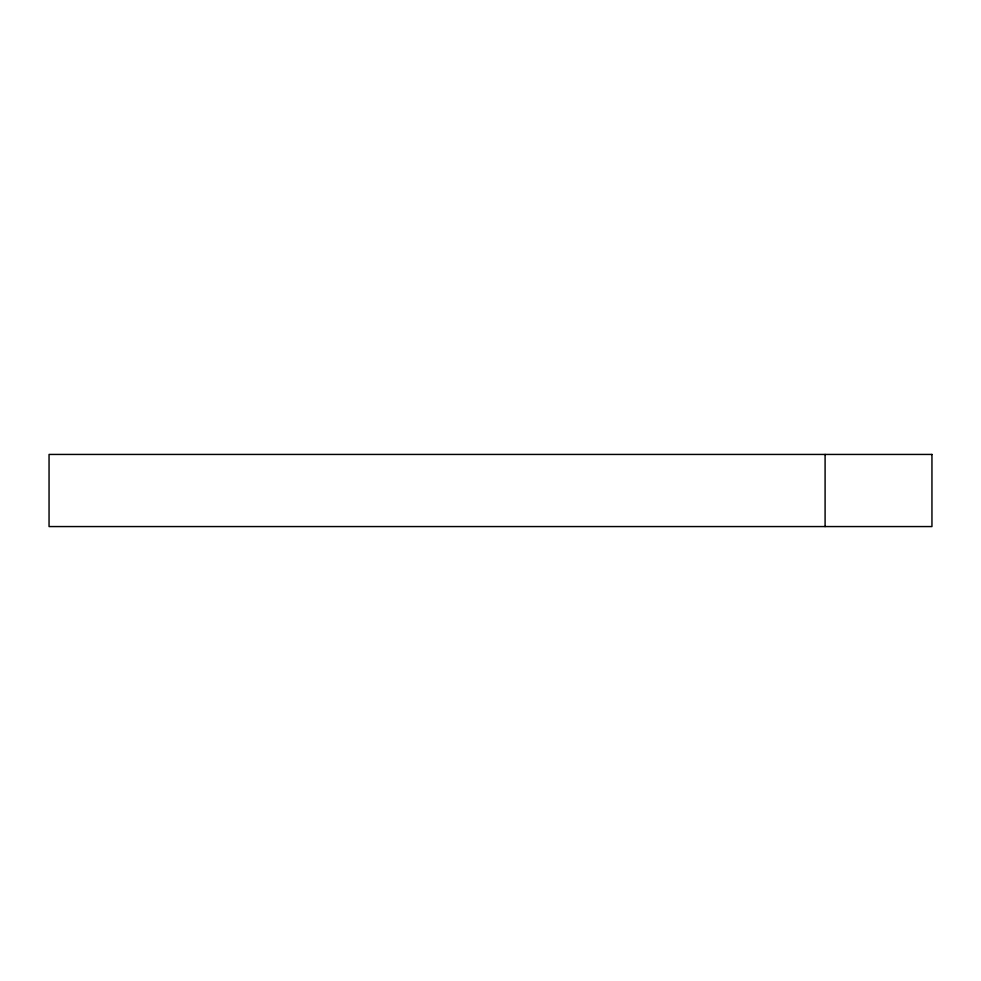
<?xml version="1.0" encoding="UTF-8"?>
<svg xmlns="http://www.w3.org/2000/svg" width="981" height="981" viewBox="0 0 981 981"><rect width="100%" height="100%" fill="white"/><g stroke="black" fill="none" stroke-linecap="round" stroke-linejoin="round"><path stroke-width="1.47" d="M825.095 454.436L825.095 526.564M931.95 454.436L49.05 454.436L49.05 526.564L931.95 526.564L931.95 454.436"/></g></svg>
